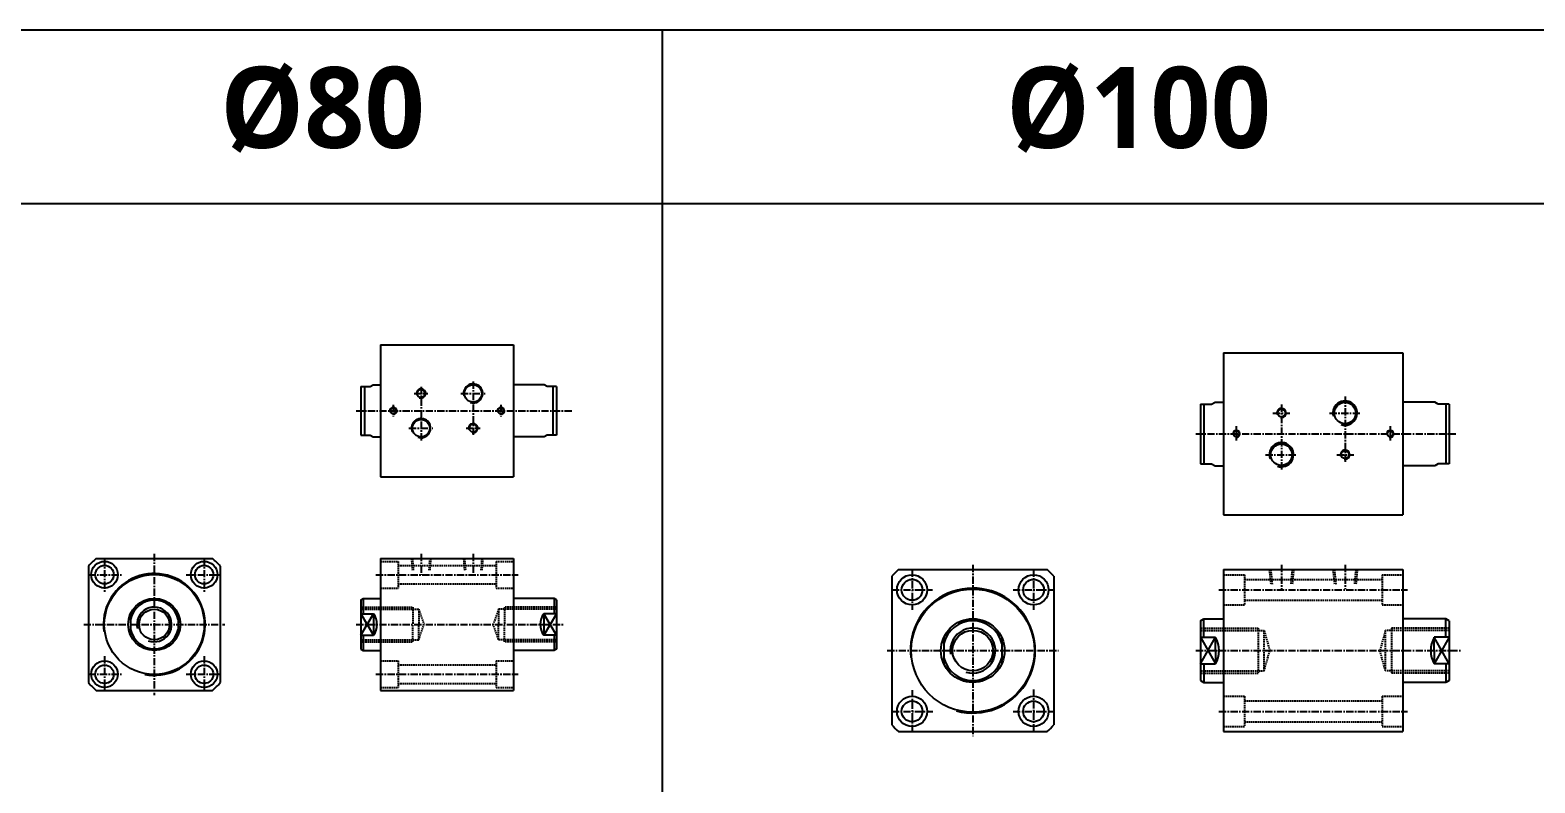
# Model space of a CAD drawing. Extents: x 0 to 4236, y -3 to 1298.
# Drawn here: x 2048 to 3348, y 647 to 1298 of the extents above; entities that cross this region are included whole.
import ezdxf

# ---------------------------------------------------------------- set-up
doc = ezdxf.new("R2010")
doc.units = 0
doc.header["$LTSCALE"] = 5
doc.header["$MEASUREMENT"] = 0
doc.linetypes.add('CENTER', pattern=[2, 1.25, -0.25, 0.25, -0.25])
doc.linetypes.add('HIDDEN', pattern=[0.375, 0.25, -0.125])
doc.layers.get('0').update_dxf_attribs({"linetype": 'CONTINUOUS'})
doc.layers.add('HIDDEN', color=2, linetype='HIDDEN')
doc.layers.add('ML', color=3, linetype='CONTINUOUS')
doc.styles.add('문자', font='romans.shx')

msp = doc.modelspace()

# ---------------------------------------------------------------- linework, layer by layer
for p, q in [((4236, 1298), (0, 1298)), ((2594, 1298), (2594, -3)), ((4236, 1148), (0, 1148)), ((2350.5, 1026), (2465.5, 1026)), ((2350.5, 1026), (2350.5, 984)), ((2465.5, 1026), (2465.5, 912)), ((3079, 1019.1), (3079, 879.1)), ((3079, 1019.1), (3234, 1019.1)), ((3234, 1019.1), (3234, 879.1)), ((2333.5, 990), (2333.5, 948)), ((2333.5, 990), (2341.5, 990)), ((2336.5, 990), (2336.5, 948)), ((2341.5, 990), (2344.1, 991.5)), ((2344.1, 991.5), (2350.5, 991.5)), ((2491.9, 991.5), (2465.5, 991.5)), ((2494.4, 990), (2491.9, 991.5)), ((2502.5, 990), (2494.4, 990)), ((2499.5, 990), (2499.5, 948)), ((2502.5, 990), (2502.5, 948)), ((2350.5, 984), (2350.5, 969)), ((2465.5, 984), (2465.5, 969)), ((3068.6, 974.9), (3071.6, 976.6)), ((3071.6, 976.6), (3079, 976.6)), ((3261.5, 976.6), (3234, 976.6)), ((3264.5, 974.9), (3261.5, 976.6)), ((2350.5, 969), (2350.5, 912)), ((3059, 974.9), (3059, 923.3)), ((3059, 974.9), (3068.6, 974.9)), ((3062, 974.9), (3062, 923.3)), ((3274, 974.9), (3264.5, 974.9)), ((3271, 974.9), (3271, 923.3)), ((3274, 974.9), (3274, 923.3)), ((2333.5, 948), (2341.5, 948)), ((2341.5, 948), (2344.1, 946.5)), ((2344.1, 946.5), (2350.5, 946.5)), ((2491.9, 946.5), (2465.5, 946.5)), ((2494.4, 948), (2491.9, 946.5)), ((2502.5, 948), (2494.4, 948)), ((3059, 923.3), (3068.6, 923.3)), ((3068.6, 923.3), (3071.6, 921.6)), ((3264.5, 923.3), (3261.5, 921.6)), ((3274, 923.3), (3264.5, 923.3)), ((2350.5, 912), (2465.5, 912)), ((3071.6, 921.6), (3079, 921.6)), ((3261.5, 921.6), (3234, 921.6)), ((3079, 879.1), (3234, 879.1)), ((2098, 834.7), (2098, 734.2)), ((2104.7, 841.4), (2205.2, 841.4)), ((2212, 834.7), (2212, 734.2)), ((2350.5, 841.4), (2350.5, 784.4)), ((2350.5, 841.4), (2465.5, 841.4)), ((2465.5, 841.4), (2465.5, 727.4)), ((2792.3, 826.1), (2792.3, 697.6)), ((2798, 831.8), (2926.5, 831.8)), ((2932.3, 826.1), (2932.3, 697.6)), ((3079, 831.8), (3234, 831.8)), ((3079, 831.8), (3079, 761.8)), ((3234, 831.8), (3234, 691.8)), ((2333.5, 805.8), (2335.5, 806.9)), ((2335.5, 806.9), (2350.5, 806.9)), ((2335.5, 806.9), (2335.5, 793.7)), ((2500.5, 806.9), (2465.5, 806.9)), ((2500.5, 806.9), (2500.5, 793.7)), ((2502.5, 805.8), (2500.5, 806.9)), ((2134.5, 793.7), (2134.5, 775.2)), ((2175.5, 793.7), (2175.5, 775.2)), ((2333.5, 805.8), (2333.5, 763.1)), ((2333.5, 793.7), (2344.5, 793.7)), ((2344.5, 793.7), (2344.5, 775.2)), ((2502.5, 793.7), (2491.5, 793.7)), ((2491.5, 793.7), (2491.5, 775.2)), ((2502.5, 805.8), (2502.5, 763.1)), ((2350.5, 784.4), (2350.5, 727.4)), ((3059, 787.6), (3062, 789.3)), ((3059, 787.6), (3059, 736.1)), ((3062, 789.3), (3079, 789.3)), ((3062, 773.3), (3062, 789.3)), ((3271, 789.3), (3234, 789.3)), ((3274, 787.6), (3271, 789.3)), ((3271, 773.3), (3271, 789.3)), ((3274, 787.6), (3274, 736.1)), ((2333.5, 775.2), (2344.5, 775.2)), ((2335.5, 775.2), (2335.5, 761.9)), ((2335.5, 771.2), (2335.5, 761.9)), ((2502.5, 775.2), (2491.5, 775.2)), ((2500.5, 775.2), (2500.5, 761.9)), ((2500.5, 771.2), (2500.5, 761.9)), ((2837.3, 773.3), (2837.3, 750.4)), ((2887.3, 773.3), (2887.3, 750.4)), ((3059, 773.3), (3072, 773.3)), ((3072, 761.8), (3072, 773.3)), ((3274, 773.3), (3261, 773.3)), ((3261, 761.8), (3261, 773.3)), ((2333.5, 763.1), (2335.5, 761.9)), ((2335.5, 761.9), (2350.5, 761.9)), ((2500.5, 761.9), (2465.5, 761.9)), ((2502.5, 763.1), (2500.5, 761.9)), ((3072, 761.8), (3072, 750.4)), ((3079, 761.8), (3079, 691.8)), ((3261, 761.8), (3261, 750.4)), ((3059, 750.4), (3072, 750.4)), ((3062, 750.4), (3062, 734.3)), ((3274, 750.4), (3261, 750.4)), ((3271, 750.4), (3271, 734.3)), ((3059, 736.1), (3062, 734.3)), ((3062, 734.3), (3079, 734.3)), ((3271, 734.3), (3234, 734.3)), ((3274, 736.1), (3271, 734.3)), ((2104.7, 727.4), (2205.2, 727.4)), ((2350.5, 727.4), (2465.5, 727.4)), ((2798, 691.8), (2926.5, 691.8)), ((3079, 691.8), (3234, 691.8))]:
    msp.add_line(p, q)
at = {"color": 7}
for centre, radius in [((2430.5, 984), 7.5), ((2385.5, 984), 3.38), ((3184, 967.1), 9.25), ((2361.5, 969), 2.5), ((2454.5, 969), 2.5), ((3129, 967.1), 3.38), ((2385.5, 954), 7.5), ((2430.5, 954), 3.38), ((3090, 949.1), 2.5), ((3223, 949.1), 2.5), ((3129, 931.1), 9.25), ((2155, 784.4), 43.2), ((2862.3, 761.8), 53.2)]:
    msp.add_circle(centre, radius, dxfattribs=at)
for centre, radius in [((3184, 931.1), 3.38), ((2112, 827.4), 11.5), ((2112, 827.4), 8), ((2198, 827.4), 11.5), ((2198, 827.4), 8), ((2809.8, 814.3), 13), ((2809.8, 814.3), 9), ((2914.8, 814.3), 13), ((2914.8, 814.3), 9), ((2155, 784.4), 22.5), ((2155, 784.4), 13.2), ((2862.3, 761.8), 27.5), ((2862.3, 761.8), 17.5), ((2112, 741.4), 11.5), ((2112, 741.4), 8), ((2198, 741.4), 11.5), ((2198, 741.4), 8), ((2809.8, 709.3), 13), ((2809.8, 709.3), 9), ((2914.8, 709.3), 13), ((2914.8, 709.3), 9)]:
    msp.add_circle(centre, radius)
for centre, radius, start, end in [((2155, 784.4), 76, 131.4096, 138.5904), ((2155, 784.4), 76, 41.4096, 48.5904), ((2862.3, 761.8), 95, 132.5369, 137.4631), ((2862.3, 761.8), 95, 42.5369, 47.4631), ((2155, 784.4), 21, 12.1048, 167.8952), ((2331.6, 784.4), 15.8, 324.1474, 35.8526), ((2504.3, 784.4), 15.8, 144.1474, 215.8526), ((2862.3, 761.8), 25.8, 14.0232, 165.9768), ((2155, 784.4), 21, 192.1048, 347.8952), ((3051.7, 761.8), 23.4, 330.6519, 29.3481), ((3281.4, 761.8), 23.4, 150.6519, 209.3481), ((2862.3, 761.8), 25.8, 194.0232, 345.9768), ((2155, 784.4), 76, 221.4096, 228.5904), ((2155, 784.4), 76, 311.4096, 318.5904), ((2862.3, 761.8), 95, 222.5369, 227.4631), ((2862.3, 761.8), 95, 312.5369, 317.4631)]:
    msp.add_arc(centre, radius, start, end)
at = {"layer": 'HIDDEN'}
for p, q in [((2350.5, 838.9), (2365.7, 838.9)), ((2365.7, 838.9), (2365.7, 815.9)), ((2365.7, 835.4), (2450.3, 835.4)), ((2377.2, 841.4), (2378, 831.4)), ((2378, 841.4), (2378.8, 831.4)), ((2393, 841.4), (2392.2, 831.4)), ((2393.8, 841.4), (2393, 831.4)), ((2422.2, 841.4), (2423, 831.4)), ((2423, 841.4), (2423.8, 831.4)), ((2438, 841.4), (2437.2, 831.4)), ((2438.8, 841.4), (2438, 831.4)), ((2450.3, 838.9), (2465.5, 838.9)), ((2450.3, 838.9), (2450.3, 815.9)), ((2365.7, 819.4), (2450.3, 819.4)), ((3079, 827.3), (3097, 827.3)), ((3097, 827.3), (3097, 801.3)), ((3097, 823.3), (3216, 823.3)), ((3118.5, 831.8), (3119.8, 818.8)), ((3119.8, 831.8), (3121, 818.8)), ((3138.3, 831.8), (3137, 818.8)), ((3139.5, 831.8), (3138.3, 818.8)), ((3173.5, 831.8), (3174.8, 818.8)), ((3174.8, 831.8), (3176, 818.8)), ((3193.3, 831.8), (3192, 818.8)), ((3194.5, 831.8), (3193.3, 818.8)), ((3216, 827.3), (3216, 801.3)), ((3216, 827.3), (3234, 827.3)), ((2350.5, 815.9), (2365.7, 815.9)), ((2450.3, 815.9), (2465.5, 815.9)), ((2333.5, 799.4), (2378.5, 799.4)), ((2333.5, 797.7), (2383.5, 797.7)), ((2378.5, 799.4), (2378.5, 784.4)), ((2383.5, 797.7), (2388, 784.4)), ((2383.5, 797.7), (2383.5, 784.4)), ((2452.5, 797.7), (2447.9, 784.4)), ((2502.5, 797.7), (2452.5, 797.7)), ((2452.5, 797.7), (2452.5, 784.4)), ((2502.5, 799.4), (2457.5, 799.4)), ((2457.5, 799.4), (2457.5, 784.4)), ((3079, 801.3), (3097, 801.3)), ((3097, 805.3), (3216, 805.3)), ((3216, 801.3), (3234, 801.3)), ((2378.5, 769.4), (2378.5, 784.4)), ((2383.5, 771.2), (2383.5, 784.4)), ((2383.5, 771.2), (2388, 784.4)), ((2452.5, 771.2), (2447.9, 784.4)), ((2452.5, 771.2), (2452.5, 784.4)), ((2457.5, 769.4), (2457.5, 784.4)), ((3059, 781.3), (3109, 781.3)), ((3109, 781.3), (3109, 742.3)), ((3274, 781.3), (3224, 781.3)), ((3224, 781.3), (3224, 742.3)), ((2333.5, 771.2), (2383.5, 771.2)), ((2333.5, 769.4), (2378.5, 769.4)), ((2502.5, 771.2), (2452.5, 771.2)), ((2502.5, 769.4), (2457.5, 769.4)), ((3059, 779.3), (3114, 779.3)), ((3114, 744.3), (3114, 779.3)), ((3114, 779.3), (3119, 761.8)), ((3219, 779.3), (3214, 761.8)), ((3274, 779.3), (3219, 779.3)), ((3219, 744.3), (3219, 779.3)), ((3114, 744.3), (3119, 761.8)), ((3219, 744.3), (3214, 761.8)), ((2350.5, 752.9), (2365.7, 752.9)), ((2365.7, 752.9), (2365.7, 729.9)), ((2365.7, 749.4), (2450.3, 749.4)), ((2450.3, 752.9), (2465.5, 752.9)), ((2450.3, 752.9), (2450.3, 729.9)), ((3059, 744.3), (3114, 744.3)), ((3059, 742.3), (3109, 742.3)), ((3274, 744.3), (3219, 744.3)), ((3274, 742.3), (3224, 742.3)), ((2350.5, 729.9), (2365.7, 729.9)), ((2365.7, 733.4), (2450.3, 733.4)), ((2450.3, 729.9), (2465.5, 729.9)), ((3079, 722.3), (3097, 722.3)), ((3097, 722.3), (3097, 696.3)), ((3097, 718.3), (3216, 718.3)), ((3216, 722.3), (3234, 722.3)), ((3216, 722.3), (3216, 696.3)), ((3079, 696.3), (3097, 696.3)), ((3097, 700.3), (3216, 700.3)), ((3216, 696.3), (3234, 696.3))]:
    msp.add_line(p, q, dxfattribs=at)
at = {"layer": 'ML', "color": 1, "linetype": 'CENTER'}
for p, q in [((2385.5, 989.7), (2385.5, 943.5)), ((2430.5, 994.4), (2430.5, 947.9)), ((2379.6, 984), (2391.4, 984)), ((2420, 984), (2440.8, 984)), ((3184, 981.3), (3184, 924.1)), ((2329.5, 969), (2516, 969)), ((2361.5, 974.1), (2361.5, 963.8)), ((2454.5, 974.1), (2454.5, 963.8)), ((3121.7, 967.1), (3136.4, 967.1)), ((3129, 974.5), (3129, 917.3)), ((3170.6, 967.1), (3197.8, 967.1)), ((2375, 954), (2395.6, 954)), ((2424.4, 954), (2436.7, 954)), ((3090, 955.8), (3090, 943.5)), ((3223, 955.8), (3223, 943.5)), ((3055, 949.1), (3279.8, 949.1)), ((3115.2, 931.1), (3142.5, 931.1)), ((3177, 931.1), (3191.7, 931.1)), ((2155, 845.4), (2155, 723.4)), ((2385.5, 845.4), (2385.5, 827.4)), ((2430.5, 845.4), (2430.5, 827.4)), ((2112, 841.4), (2112, 811.9)), ((2198, 841.4), (2198, 811.9)), ((2862.3, 835.8), (2862.3, 687.8)), ((3129, 835.8), (3129, 814.8)), ((3184, 835.8), (3184, 814.8)), ((2098, 827.4), (2127.5, 827.4)), ((2182.5, 827.4), (2212, 827.4)), ((2346.5, 827.4), (2469.5, 827.4)), ((2809.8, 831.8), (2809.8, 797)), ((2914.8, 831.8), (2914.8, 797)), ((2792.3, 814.3), (2827.4, 814.3)), ((2897.1, 814.3), (2932.3, 814.3)), ((3075, 814.3), (3238, 814.3)), ((2094, 784.4), (2216, 784.4)), ((2329.5, 784.4), (2508.9, 784.4)), ((2112, 756.9), (2112, 727.4)), ((2198, 756.9), (2198, 727.4)), ((2788.3, 761.8), (2936.3, 761.8)), ((3055, 761.8), (3284.2, 761.8)), ((2098, 741.4), (2127.5, 741.4)), ((2182.5, 741.4), (2212, 741.4)), ((2346.5, 741.4), (2469.5, 741.4)), ((2809.8, 727.7), (2809.8, 691.8)), ((2914.8, 728.1), (2914.8, 691.8)), ((2792.3, 709.3), (2827.8, 709.3)), ((2897.1, 709.3), (2932.3, 709.3)), ((3075, 709.3), (3238, 709.3))]:
    msp.add_line(p, q, dxfattribs=at)
at = {"layer": 'ML'}
for p, q in [((2333.5, 793.7), (2344.5, 775.2)), ((2333.5, 775.2), (2344.5, 793.7)), ((2502.5, 793.7), (2491.5, 775.2)), ((2502.5, 775.2), (2491.5, 793.7)), ((3059, 773.3), (3072, 750.4)), ((3059, 750.4), (3072, 773.3)), ((3274, 773.3), (3261, 750.4)), ((3274, 750.4), (3261, 773.3))]:
    msp.add_line(p, q, dxfattribs=at)
for centre, radius, start, end in [((2430.5, 984), 8.3, 252.8144, 191.9269), ((2385.5, 984), 4, 245.3736, 198.8384), ((3184, 967.1), 10.5, 250.9759, 194.7167), ((2361.5, 969), 3, 254.6795, 202.6966), ((2454.5, 969), 3, 254.6795, 202.6966), ((3129, 967.1), 4, 259.0394, 197.2666), ((2385.5, 954), 8.3, 249.6481, 202.1964), ((2430.5, 954), 4, 259.0394, 197.2666), ((3090, 949.1), 3, 254.6795, 164.7721), ((3223, 949.1), 3, 254.6795, 164.7721), ((3129, 931.1), 10.5, 251.0378, 200.1532), ((3184, 931.1), 4, 259.0394, 197.2666), ((2155, 784.4), 44, 259.2096, 187.8606), ((2862.3, 761.8), 54, 255.0235, 186.3749), ((2155, 784.4), 15, 249.2307, 192.9893), ((2862.3, 761.8), 19.5, 251.7028, 189.3854)]:
    msp.add_arc(centre, radius, start, end, dxfattribs=at)

# ---------------------------------------------------------------- texts
at = {"char_height": 70, "attachment_point": 1, "style": '문자'}
for s, insert in [('{\\fMalgun Gothic|b1|i0|c129|p50;%%C80}', (2211.9, 1266.2)), ('{\\fMalgun Gothic|b1|i0|c129|p50;%%C100}', (2891, 1266.2))]:
    msp.add_mtext_dynamic_manual_height_columns(s, width=124.533, gutter_width=16, heights=[-75.6], dxfattribs=dict(at, insert=insert))

doc.saveas('drawing.dxf')
